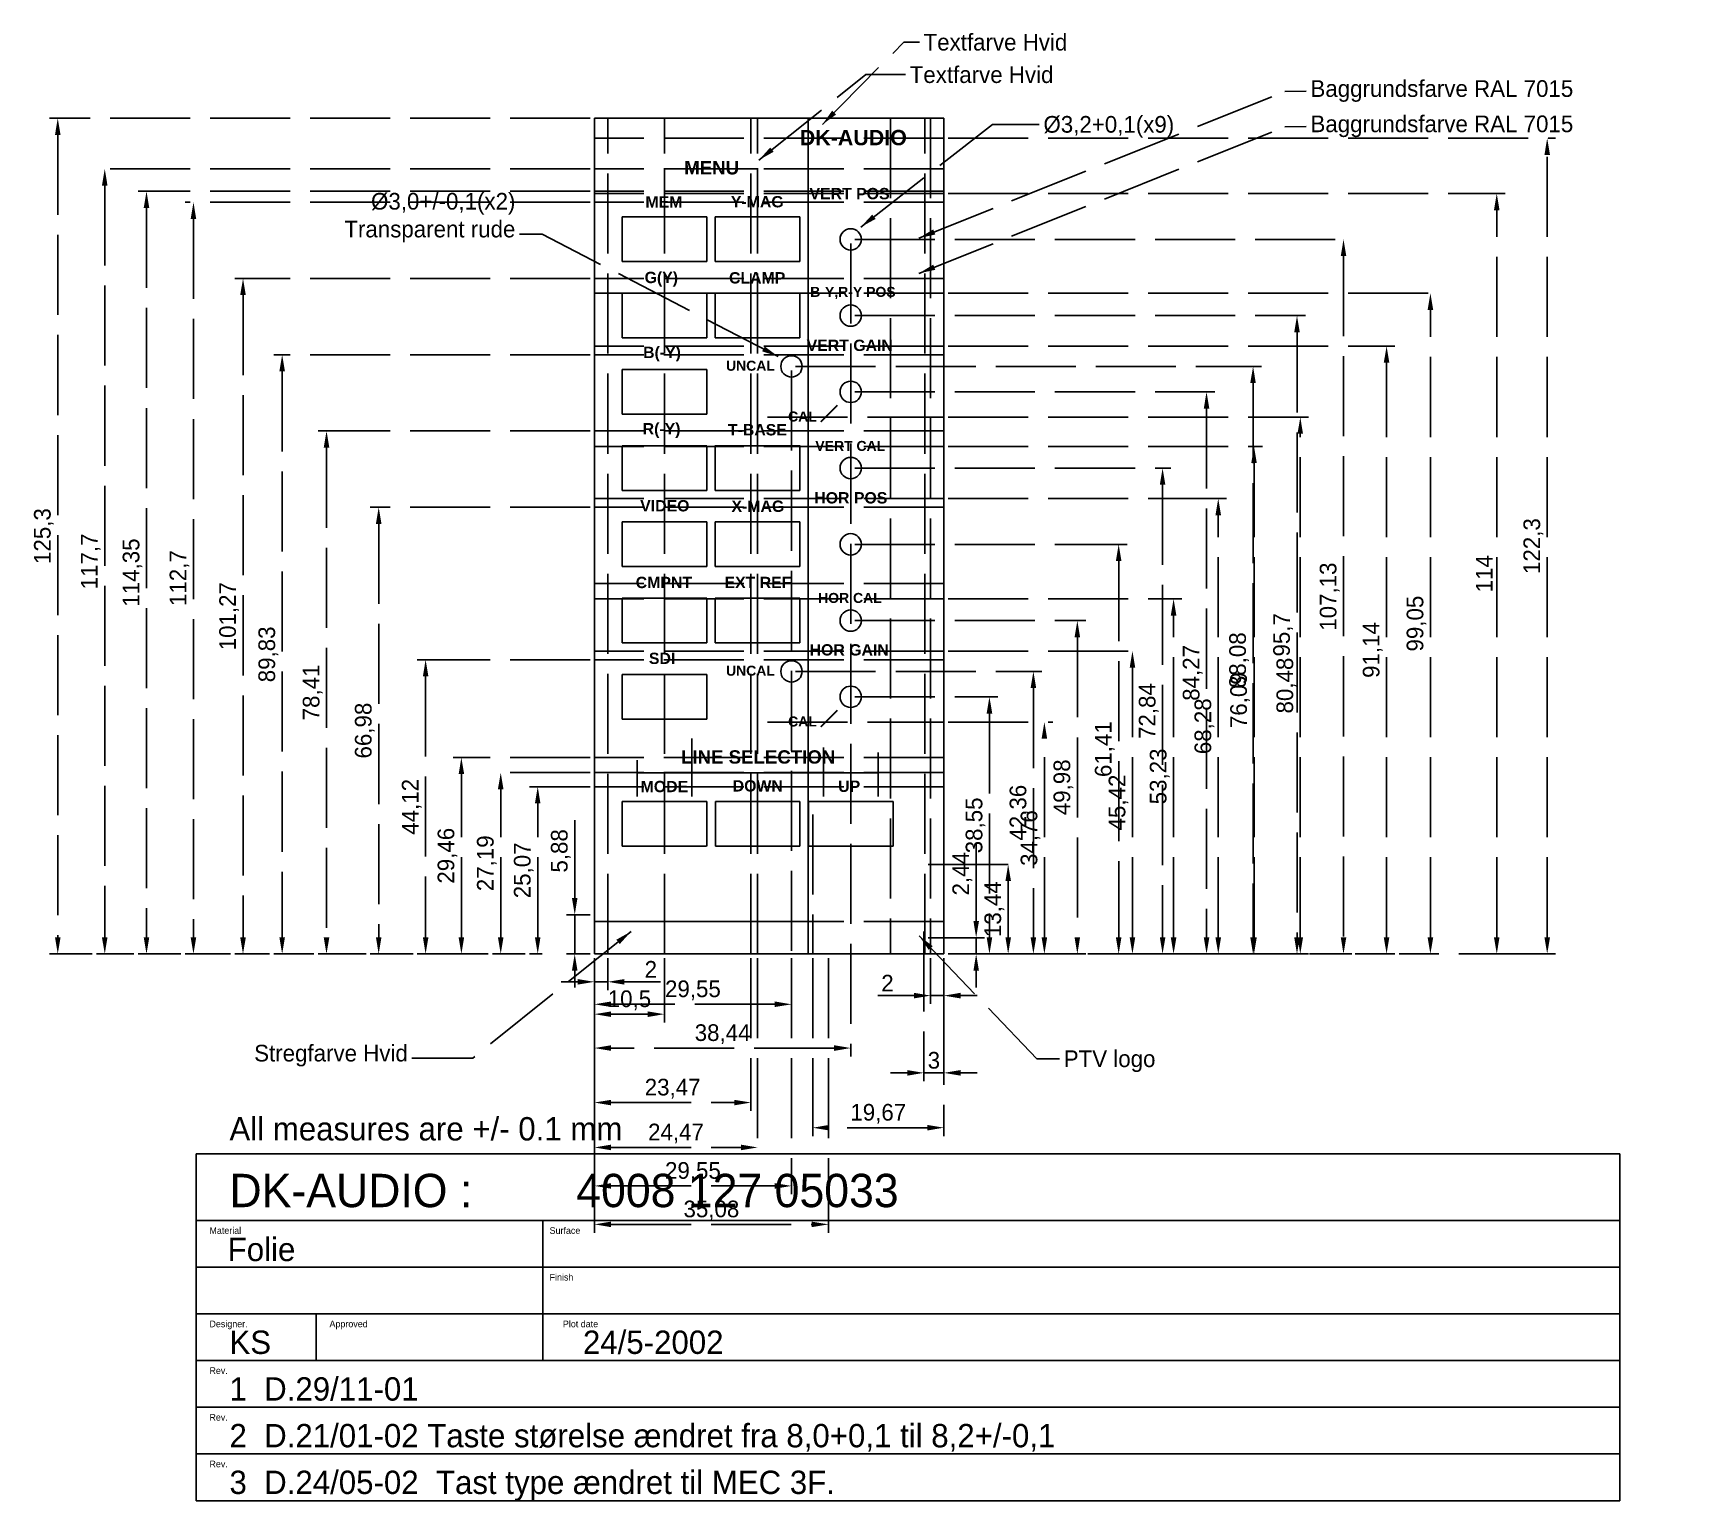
# Model space of a CAD drawing. Header units: millimetres. Extents: x -48 to 199, y -16 to 204.
import ezdxf

# ---------------------------------------------------------------- set-up
doc = ezdxf.new("R2010")
doc.units = ezdxf.units.MM
doc.linetypes.add('ACAD_ISO02W100', pattern=[15, 12, -3])
for name, color, linetype in [('Plade', 3, 'Continuous'), ('Text', 4, 'Continuous'), ('Text_dim', 6, 'ACAD_ISO02W100'), ('text_dim_hjælp', 6, 'ACAD_ISO02W100'), ('Text_head', 2, 'Continuous'), ('Text_hul_dim', 6, 'ACAD_ISO02W100')]:
    doc.layers.add(name, color=color, linetype=linetype)
doc.styles.add('DK-Audio', font='')
doc.styles.get('DK-Audio').set_extended_font_data('Arial', bold=True)
doc.dimstyles.new('ISO-25', dxfattribs={"dimtxt": 2.5, "dimasz": 2.5, "dimexe": 1.25, "dimexo": 0.625, "dimtad": 1, "dimtxsty": 'Standard', "dimcen": 2.5, "dimadec": 0, "dimazin": 0, "dimtfac": 1, "dimtmove": 0, "dimatfit": 3, "dimfxl": 0, "dimarcsym": 0})

# ---------------------------------------------------------------- blocks, each defined once
blk = doc.blocks.new('*D12')
at = {"layer": 'Text_dim', "color": 0, "lineweight": -2}
for p, q in [((35.77, 91.18), (26.65, 91.18)), ((27.9, 68.61), (27.9, 88.68)), ((28.57, 66.11), (26.65, 66.11))]:
    blk.add_line(p, q, dxfattribs=at)
at = {"layer": 'Text_dim', "color": 0}
for points in [[(27.48, 88.68), (28.31, 88.68), (27.9, 91.18)], [(27.48, 68.61), (28.31, 68.61), (27.9, 66.11)]]:
    blk.add_solid(points, dxfattribs=at)
at = {"layer": 'Text_dim', "color": 0, "insert": (25.81, 78.65), "char_height": 2.5, "attachment_point": 5, "rotation": 90}
blk.add_mtext('25,07', dxfattribs=at)
blk = doc.blocks.new('*D13')
at = {"layer": 'Text_dim', "color": 0, "lineweight": -2}
for p, q in [((35.77, 110.23), (9.84, 110.23)), ((11.09, 107.73), (11.09, 68.61)), ((15.9, 66.11), (9.84, 66.11))]:
    blk.add_line(p, q, dxfattribs=at)
at = {"layer": 'Text_dim', "color": 0}
for points in [[(10.68, 107.73), (11.51, 107.73), (11.09, 110.23)], [(10.68, 68.61), (11.51, 68.61), (11.09, 66.11)]]:
    blk.add_solid(points, dxfattribs=at)
at = {"layer": 'Text_dim', "color": 0, "insert": (9.01, 88.17), "char_height": 2.5, "attachment_point": 5, "rotation": 90}
blk.add_mtext('44,12', dxfattribs=at)
blk = doc.blocks.new('*D14')
at = {"layer": 'Text_dim', "color": 0, "lineweight": -2}
for p, q in [((35.77, 133.09), (2.8, 133.09)), ((4.05, 130.59), (4.05, 68.61)), ((9.22, 66.11), (2.8, 66.11))]:
    blk.add_line(p, q, dxfattribs=at)
at = {"layer": 'Text_dim', "color": 0}
for points in [[(3.64, 130.59), (4.47, 130.59), (4.05, 133.09)], [(3.64, 68.61), (4.47, 68.61), (4.05, 66.11)]]:
    blk.add_solid(points, dxfattribs=at)
at = {"layer": 'Text_dim', "color": 0, "insert": (1.97, 99.6), "char_height": 2.5, "attachment_point": 5, "rotation": 90}
blk.add_mtext('66,98', dxfattribs=at)
blk = doc.blocks.new('*D15')
at = {"layer": 'Text_dim', "color": 0, "lineweight": -2}
for p, q in [((35.77, 144.52), (-5.02, 144.52)), ((-3.77, 142.02), (-3.77, 68.61)), ((2.18, 66.11), (-5.02, 66.11))]:
    blk.add_line(p, q, dxfattribs=at)
at = {"layer": 'Text_dim', "color": 0}
for points in [[(-4.19, 142.02), (-3.35, 142.02), (-3.77, 144.52)], [(-4.19, 68.61), (-3.35, 68.61), (-3.77, 66.11)]]:
    blk.add_solid(points, dxfattribs=at)
at = {"layer": 'Text_dim', "color": 0, "insert": (-5.85, 105.32), "char_height": 2.5, "attachment_point": 5, "rotation": 90}
blk.add_mtext('78,41', dxfattribs=at)
blk = doc.blocks.new('*D16')
at = {"layer": 'Text_dim', "color": 0, "lineweight": -2}
for p, q in [((35.77, 155.95), (-11.67, 155.95)), ((-10.42, 153.45), (-10.42, 68.61)), ((-5.65, 66.11), (-11.67, 66.11))]:
    blk.add_line(p, q, dxfattribs=at)
at = {"layer": 'Text_dim', "color": 0}
for points in [[(-10.84, 153.45), (-10, 153.45), (-10.42, 155.95)], [(-10.84, 68.61), (-10, 68.61), (-10.42, 66.11)]]:
    blk.add_solid(points, dxfattribs=at)
at = {"layer": 'Text_dim', "color": 0, "insert": (-12.5, 111.03), "char_height": 2.5, "attachment_point": 5, "rotation": 90}
blk.add_mtext('89,83', dxfattribs=at)
blk = doc.blocks.new('*D17')
at = {"layer": 'Text_dim', "color": 0, "lineweight": -2}
for p, q in [((35.77, 167.38), (-17.54, 167.38)), ((-16.29, 164.88), (-16.29, 68.61)), ((-12.3, 66.11), (-17.54, 66.11))]:
    blk.add_line(p, q, dxfattribs=at)
at = {"layer": 'Text_dim', "color": 0}
for points in [[(-16.71, 164.88), (-15.87, 164.88), (-16.29, 167.38)], [(-16.71, 68.61), (-15.87, 68.61), (-16.29, 66.11)]]:
    blk.add_solid(points, dxfattribs=at)
at = {"layer": 'Text_dim', "color": 0, "insert": (-18.37, 116.75), "char_height": 2.5, "attachment_point": 5, "rotation": 90}
blk.add_mtext('101,27', dxfattribs=at)
blk = doc.blocks.new('*D18')
at = {"layer": 'Text_dim', "color": 0, "lineweight": -2}
for p, q in [((35.77, 178.81), (-24.97, 178.81)), ((-23.72, 176.31), (-23.72, 68.61)), ((-18.16, 66.11), (-24.97, 66.11))]:
    blk.add_line(p, q, dxfattribs=at)
at = {"layer": 'Text_dim', "color": 0}
for points in [[(-24.14, 176.31), (-23.31, 176.31), (-23.72, 178.81)], [(-24.14, 68.61), (-23.31, 68.61), (-23.72, 66.11)]]:
    blk.add_solid(points, dxfattribs=at)
at = {"layer": 'Text_dim', "color": 0, "insert": (-25.81, 122.46), "char_height": 2.5, "attachment_point": 5, "rotation": 90}
blk.add_mtext('112,7', dxfattribs=at)
blk = doc.blocks.new('*D19')
at = {"layer": 'Text_dim', "color": 0, "lineweight": -2}
for p, q in [((35.77, 180.46), (-32.01, 180.46)), ((-30.76, 177.96), (-30.76, 68.61)), ((-25.6, 66.11), (-32.01, 66.11))]:
    blk.add_line(p, q, dxfattribs=at)
at = {"layer": 'Text_dim', "color": 0}
for points in [[(-31.18, 177.96), (-30.35, 177.96), (-30.76, 180.46)], [(-31.18, 68.61), (-30.35, 68.61), (-30.76, 66.11)]]:
    blk.add_solid(points, dxfattribs=at)
at = {"layer": 'Text_dim', "color": 0, "insert": (-32.85, 123.29), "char_height": 2.5, "attachment_point": 5, "rotation": 90}
blk.add_mtext('114,35', dxfattribs=at)
blk = doc.blocks.new('*D20')
at = {"layer": 'Text_dim', "color": 0, "lineweight": -2}
for p, q in [((35.77, 183.81), (-38.27, 183.81)), ((-37.02, 181.31), (-37.02, 68.61)), ((-32.64, 66.11), (-38.27, 66.11))]:
    blk.add_line(p, q, dxfattribs=at)
at = {"layer": 'Text_dim', "color": 0}
for points in [[(-37.44, 181.31), (-36.61, 181.31), (-37.02, 183.81)], [(-37.44, 68.61), (-36.61, 68.61), (-37.02, 66.11)]]:
    blk.add_solid(points, dxfattribs=at)
at = {"layer": 'Text_dim', "color": 0, "insert": (-39.11, 124.96), "char_height": 2.5, "attachment_point": 5, "rotation": 90}
blk.add_mtext('117,7', dxfattribs=at)
blk = doc.blocks.new('*D21')
at = {"layer": 'Text_dim', "color": 0, "lineweight": -2}
for p, q in [((35.77, 191.41), (-45.32, 191.41)), ((-44.07, 188.91), (-44.07, 68.61)), ((-38.9, 66.11), (-45.32, 66.11))]:
    blk.add_line(p, q, dxfattribs=at)
at = {"layer": 'Text_dim', "color": 0}
for points in [[(-44.48, 188.91), (-43.65, 188.91), (-44.07, 191.41)], [(-44.48, 68.61), (-43.65, 68.61), (-44.07, 66.11)]]:
    blk.add_solid(points, dxfattribs=at)
at = {"layer": 'Text_dim', "color": 0, "insert": (-46.15, 128.76), "char_height": 2.5, "attachment_point": 5, "rotation": 90}
blk.add_mtext('125,3', dxfattribs=at)
blk = doc.blocks.new('*D22')
at = {"layer": 'Text_dim', "color": 0, "lineweight": -2}
for p, q in [((60.87, 65.49), (60.87, 35.86)), ((36.4, 56.78), (36.4, 35.86)), ((38.9, 37.11), (58.37, 37.11))]:
    blk.add_line(p, q, dxfattribs=at)
at = {"layer": 'Text_dim', "color": 0}
for points in [[(38.9, 37.53), (38.9, 36.69), (36.4, 37.11)], [(58.37, 37.53), (58.37, 36.69), (60.87, 37.11)]]:
    blk.add_solid(points, dxfattribs=at)
at = {"layer": 'Text_dim', "color": 0, "insert": (48.63, 39.19), "char_height": 2.5, "attachment_point": 5}
blk.add_mtext('24,47', dxfattribs=at)
blk = doc.blocks.new('*D23')
at = {"layer": 'Text_dim', "color": 0, "lineweight": -2}
for p, q in [((65.95, 65.49), (65.95, 30.09)), ((36.4, 50.51), (36.4, 30.09)), ((38.9, 31.34), (63.45, 31.34))]:
    blk.add_line(p, q, dxfattribs=at)
at = {"layer": 'Text_dim', "color": 0}
for points in [[(38.9, 31.76), (38.9, 30.93), (36.4, 31.34)], [(63.45, 31.76), (63.45, 30.93), (65.95, 31.34)]]:
    blk.add_solid(points, dxfattribs=at)
at = {"layer": 'Text_dim', "color": 0, "insert": (51.17, 33.43), "char_height": 2.5, "attachment_point": 5}
blk.add_mtext('29,55', dxfattribs=at)
blk = doc.blocks.new('*D24')
at = {"layer": 'Text_dim', "color": 0, "lineweight": -2}
for p, q in [((71.48, 65.49), (71.48, 24.33)), ((36.4, 44.43), (36.4, 24.33)), ((38.9, 25.58), (68.98, 25.58))]:
    blk.add_line(p, q, dxfattribs=at)
at = {"layer": 'Text_dim', "color": 0}
for points in [[(38.9, 25.99), (38.9, 25.16), (36.4, 25.58)], [(68.98, 25.99), (68.98, 25.16), (71.48, 25.58)]]:
    blk.add_solid(points, dxfattribs=at)
at = {"layer": 'Text_dim', "color": 0, "insert": (53.94, 27.66), "char_height": 2.5, "attachment_point": 5}
blk.add_mtext('35,08', dxfattribs=at)
blk = doc.blocks.new('*D54')
at = {"layer": 'Text_dim', "color": 0, "lineweight": -2}
for p, q in [((85.8, 69.49), (85.8, 47.04)), ((88.8, 65.49), (88.8, 47.04)), ((83.3, 48.29), (80.8, 48.29)), ((88.8, 48.29), (85.8, 48.29)), ((91.3, 48.29), (93.8, 48.29))]:
    blk.add_line(p, q, dxfattribs=at)
at = {"layer": 'Text_dim', "color": 0}
for points in [[(83.3, 48.71), (83.3, 47.87), (85.8, 48.29)], [(91.3, 48.71), (91.3, 47.87), (88.8, 48.29)]]:
    blk.add_solid(points, dxfattribs=at)
at = {"layer": 'Text_dim', "color": 0, "insert": (87.3, 50.16), "char_height": 2.5, "attachment_point": 5}
blk.add_mtext('3', dxfattribs=at)
blk = doc.blocks.new('*D55')
at = {"layer": 'Text_dim', "color": 0, "lineweight": -2}
for p, q in [((93.64, 71.05), (93.64, 82.72)), ((86.42, 68.55), (94.89, 68.55)), ((93.64, 66.11), (93.64, 68.55)), ((89.42, 66.11), (94.89, 66.11)), ((93.64, 63.61), (93.64, 61.11))]:
    blk.add_line(p, q, dxfattribs=at)
at = {"layer": 'Text_dim', "color": 0}
for points in [[(93.23, 71.05), (94.06, 71.05), (93.64, 68.55)], [(93.23, 63.61), (94.06, 63.61), (93.64, 66.11)]]:
    blk.add_solid(points, dxfattribs=at)
at = {"layer": 'Text_dim', "color": 0, "insert": (91.56, 78.14), "char_height": 2.5, "attachment_point": 5, "rotation": 90}
blk.add_mtext('2,44', dxfattribs=at)
blk = doc.blocks.new('*D56')
at = {"layer": 'Text_dim', "color": 0, "lineweight": -2}
for p, q in [((86.42, 79.55), (99.69, 79.55)), ((98.44, 68.61), (98.44, 77.05)), ((89.42, 66.11), (99.69, 66.11))]:
    blk.add_line(p, q, dxfattribs=at)
at = {"layer": 'Text_dim', "color": 0}
for points in [[(98.03, 77.05), (98.86, 77.05), (98.44, 79.55)], [(98.03, 68.61), (98.86, 68.61), (98.44, 66.11)]]:
    blk.add_solid(points, dxfattribs=at)
at = {"layer": 'Text_dim', "color": 0, "insert": (96.36, 72.83), "char_height": 2.5, "attachment_point": 5, "rotation": 90}
blk.add_mtext('13,44', dxfattribs=at)
blk = doc.blocks.new('*D57')
at = {"layer": 'Text_dim', "color": 0, "lineweight": -2}
for p, q in [((33.45, 74.49), (33.45, 86.15)), ((35.77, 71.99), (32.2, 71.99)), ((33.45, 66.11), (33.45, 71.99)), ((35.77, 66.11), (32.2, 66.11)), ((33.45, 63.61), (33.45, 61.11))]:
    blk.add_line(p, q, dxfattribs=at)
at = {"layer": 'Text_dim', "color": 0}
for points in [[(33.03, 74.49), (33.86, 74.49), (33.45, 71.99)], [(33.03, 63.61), (33.86, 63.61), (33.45, 66.11)]]:
    blk.add_solid(points, dxfattribs=at)
at = {"layer": 'Text_dim', "color": 0, "insert": (31.36, 81.57), "char_height": 2.5, "attachment_point": 5, "rotation": 90}
blk.add_mtext('5,88', dxfattribs=at)
blk = doc.blocks.new('*D58')
at = {"layer": 'Text_dim', "color": 0, "lineweight": -2}
for p, q in [((35.77, 93.3), (21.1, 93.3)), ((22.35, 68.61), (22.35, 90.8)), ((26.02, 66.11), (21.1, 66.11))]:
    blk.add_line(p, q, dxfattribs=at)
at = {"layer": 'Text_dim', "color": 0}
for points in [[(21.93, 90.8), (22.77, 90.8), (22.35, 93.3)], [(21.93, 68.61), (22.77, 68.61), (22.35, 66.11)]]:
    blk.add_solid(points, dxfattribs=at)
at = {"layer": 'Text_dim', "color": 0, "insert": (20.27, 79.71), "char_height": 2.5, "attachment_point": 5, "rotation": 90}
blk.add_mtext('27,19', dxfattribs=at)
blk = doc.blocks.new('*D59')
at = {"layer": 'Text_dim', "color": 0, "lineweight": -2}
for p, q in [((35.77, 95.57), (15.2, 95.57)), ((16.45, 68.61), (16.45, 93.07)), ((20.47, 66.11), (15.2, 66.11))]:
    blk.add_line(p, q, dxfattribs=at)
at = {"layer": 'Text_dim', "color": 0}
for points in [[(16.04, 93.07), (16.87, 93.07), (16.45, 95.57)], [(16.04, 68.61), (16.87, 68.61), (16.45, 66.11)]]:
    blk.add_solid(points, dxfattribs=at)
at = {"layer": 'Text_dim', "color": 0, "insert": (14.37, 80.84), "char_height": 2.5, "attachment_point": 5, "rotation": 90}
blk.add_mtext('29,46', dxfattribs=at)
blk = doc.blocks.new('*D60')
at = {"layer": 'Text_dim', "color": 0, "lineweight": -2}
for p, q in [((36.4, 65.49), (36.4, 60.69)), ((38.4, 65.49), (38.4, 60.69)), ((33.9, 61.94), (31.4, 61.94)), ((36.4, 61.94), (38.4, 61.94)), ((40.9, 61.94), (46.32, 61.94))]:
    blk.add_line(p, q, dxfattribs=at)
at = {"layer": 'Text_dim', "color": 0}
for points in [[(33.9, 62.35), (33.9, 61.52), (36.4, 61.94)], [(40.9, 62.35), (40.9, 61.52), (38.4, 61.94)]]:
    blk.add_solid(points, dxfattribs=at)
at = {"layer": 'Text_dim', "color": 0, "insert": (44.86, 63.81), "char_height": 2.5, "attachment_point": 5}
blk.add_mtext('2', dxfattribs=at)
blk = doc.blocks.new('*D61')
at = {"layer": 'Text_dim', "color": 0, "lineweight": -2}
for p, q in [((46.9, 65.49), (46.9, 55.84)), ((36.4, 60.06), (36.4, 55.84)), ((38.9, 57.09), (44.4, 57.09))]:
    blk.add_line(p, q, dxfattribs=at)
at = {"layer": 'Text_dim', "color": 0}
for points in [[(38.9, 57.5), (38.9, 56.67), (36.4, 57.09)], [(44.4, 57.5), (44.4, 56.67), (46.9, 57.09)]]:
    blk.add_solid(points, dxfattribs=at)
at = {"layer": 'Text_dim', "color": 0, "insert": (41.65, 59.17), "char_height": 2.5, "attachment_point": 5}
blk.add_mtext('10,5', dxfattribs=at)
blk = doc.blocks.new('*D62')
at = {"layer": 'Text_dim', "color": 0, "lineweight": -2}
for p, q in [((59.87, 65.49), (59.87, 42.59)), ((36.4, 55.21), (36.4, 42.59)), ((38.9, 43.84), (57.37, 43.84))]:
    blk.add_line(p, q, dxfattribs=at)
at = {"layer": 'Text_dim', "color": 0}
for points in [[(38.9, 44.25), (38.9, 43.42), (36.4, 43.84)], [(57.37, 44.25), (57.37, 43.42), (59.87, 43.84)]]:
    blk.add_solid(points, dxfattribs=at)
at = {"layer": 'Text_dim', "color": 0, "insert": (48.13, 45.92), "char_height": 2.5, "attachment_point": 5}
blk.add_mtext('23,47', dxfattribs=at)
blk = doc.blocks.new('*D63')
at = {"layer": 'Text_dim', "color": 0, "lineweight": -2}
for p, q in [((69.13, 65.49), (69.13, 38.82)), ((88.8, 58.51), (88.8, 38.82)), ((86.3, 40.07), (71.63, 40.07))]:
    blk.add_line(p, q, dxfattribs=at)
at = {"layer": 'Text_dim', "color": 0}
for points in [[(71.63, 40.49), (71.63, 39.65), (69.13, 40.07)], [(86.3, 40.49), (86.3, 39.65), (88.8, 40.07)]]:
    blk.add_solid(points, dxfattribs=at)
at = {"layer": 'Text_dim', "color": 0, "insert": (78.96, 42.15), "char_height": 2.5, "attachment_point": 5}
blk.add_mtext('19,67', dxfattribs=at)
blk = doc.blocks.new('*D64')
at = {"layer": 'Text_dim', "color": 0, "lineweight": -2}
for p, q in [((89.42, 100.87), (105.12, 100.87)), ((103.87, 68.61), (103.87, 98.37)), ((100.32, 66.11), (105.12, 66.11))]:
    blk.add_line(p, q, dxfattribs=at)
at = {"layer": 'Text_dim', "color": 0}
for points in [[(103.45, 98.37), (104.29, 98.37), (103.87, 100.87)], [(103.45, 68.61), (104.29, 68.61), (103.87, 66.11)]]:
    blk.add_solid(points, dxfattribs=at)
at = {"layer": 'Text_dim', "color": 0, "insert": (101.79, 83.49), "char_height": 2.5, "attachment_point": 5, "rotation": 90}
blk.add_mtext('34,76', dxfattribs=at)
blk = doc.blocks.new('*D65')
at = {"layer": 'Text_dim', "color": 0, "lineweight": -2}
for p, q in [((89.42, 111.53), (118.32, 111.53)), ((117.07, 68.61), (117.07, 109.03)), ((110.38, 66.11), (118.32, 66.11))]:
    blk.add_line(p, q, dxfattribs=at)
at = {"layer": 'Text_dim', "color": 0}
for points in [[(116.66, 109.03), (117.49, 109.03), (117.07, 111.53)], [(116.66, 68.61), (117.49, 68.61), (117.07, 66.11)]]:
    blk.add_solid(points, dxfattribs=at)
at = {"layer": 'Text_dim', "color": 0, "insert": (114.99, 88.82), "char_height": 2.5, "attachment_point": 5, "rotation": 90}
blk.add_mtext('45,42', dxfattribs=at)
blk = doc.blocks.new('*D66')
at = {"layer": 'Text_dim', "color": 0, "lineweight": -2}
for p, q in [((89.42, 119.34), (124.49, 119.34)), ((123.24, 68.61), (123.24, 116.84)), ((117.7, 66.11), (124.49, 66.11))]:
    blk.add_line(p, q, dxfattribs=at)
at = {"layer": 'Text_dim', "color": 0}
for points in [[(122.82, 116.84), (123.66, 116.84), (123.24, 119.34)], [(122.82, 68.61), (123.66, 68.61), (123.24, 66.11)]]:
    blk.add_solid(points, dxfattribs=at)
at = {"layer": 'Text_dim', "color": 0, "insert": (121.16, 92.73), "char_height": 2.5, "attachment_point": 5, "rotation": 90}
blk.add_mtext('53,23', dxfattribs=at)
blk = doc.blocks.new('*D67')
at = {"layer": 'Text_dim', "color": 0, "lineweight": -2}
for p, q in [((89.42, 134.39), (131.19, 134.39)), ((129.94, 68.61), (129.94, 131.89)), ((123.86, 66.11), (131.19, 66.11))]:
    blk.add_line(p, q, dxfattribs=at)
at = {"layer": 'Text_dim', "color": 0}
for points in [[(129.52, 131.89), (130.36, 131.89), (129.94, 134.39)], [(129.52, 68.61), (130.36, 68.61), (129.94, 66.11)]]:
    blk.add_solid(points, dxfattribs=at)
at = {"layer": 'Text_dim', "color": 0, "insert": (127.86, 100.25), "char_height": 2.5, "attachment_point": 5, "rotation": 90}
blk.add_mtext('68,28', dxfattribs=at)
blk = doc.blocks.new('*D68')
at = {"layer": 'Text_dim', "color": 0, "lineweight": -2}
for p, q in [((89.42, 142.2), (136.55, 142.2)), ((135.3, 68.61), (135.3, 139.7)), ((130.57, 66.11), (136.55, 66.11))]:
    blk.add_line(p, q, dxfattribs=at)
at = {"layer": 'Text_dim', "color": 0}
for points in [[(134.89, 139.7), (135.72, 139.7), (135.3, 142.2)], [(134.89, 68.61), (135.72, 68.61), (135.3, 66.11)]]:
    blk.add_solid(points, dxfattribs=at)
at = {"layer": 'Text_dim', "color": 0, "insert": (133.22, 104.16), "char_height": 2.5, "attachment_point": 5, "rotation": 90}
blk.add_mtext('76,09', dxfattribs=at)
blk = doc.blocks.new('*D69')
at = {"layer": 'Text_dim', "color": 0, "lineweight": -2}
for p, q in [((89.42, 146.59), (143.49, 146.59)), ((142.24, 68.61), (142.24, 144.09)), ((135.93, 66.11), (143.49, 66.11))]:
    blk.add_line(p, q, dxfattribs=at)
at = {"layer": 'Text_dim', "color": 0}
for points in [[(141.82, 144.09), (142.65, 144.09), (142.24, 146.59)], [(141.82, 68.61), (142.65, 68.61), (142.24, 66.11)]]:
    blk.add_solid(points, dxfattribs=at)
at = {"layer": 'Text_dim', "color": 0, "insert": (140.15, 106.35), "char_height": 2.5, "attachment_point": 5, "rotation": 90}
blk.add_mtext('80,48', dxfattribs=at)
blk = doc.blocks.new('*D70')
at = {"layer": 'Text_dim', "color": 0, "lineweight": -2}
for p, q in [((89.42, 180.11), (172.95, 180.11)), ((171.7, 68.61), (171.7, 177.61)), ((166.01, 66.11), (172.95, 66.11))]:
    blk.add_line(p, q, dxfattribs=at)
at = {"layer": 'Text_dim', "color": 0}
for points in [[(171.28, 177.61), (172.11, 177.61), (171.7, 180.11)], [(171.28, 68.61), (172.11, 68.61), (171.7, 66.11)]]:
    blk.add_solid(points, dxfattribs=at)
at = {"layer": 'Text_dim', "color": 0, "insert": (169.82, 123.11), "char_height": 2.5, "attachment_point": 5, "rotation": 90}
blk.add_mtext('114', dxfattribs=at)
blk = doc.blocks.new('*D71')
at = {"layer": 'Text_dim', "color": 0, "lineweight": -2}
for p, q in [((89.42, 188.41), (180.51, 188.41)), ((179.26, 68.61), (179.26, 185.91)), ((172.32, 66.11), (180.51, 66.11))]:
    blk.add_line(p, q, dxfattribs=at)
at = {"layer": 'Text_dim', "color": 0}
for points in [[(178.85, 185.91), (179.68, 185.91), (179.26, 188.41)], [(178.85, 68.61), (179.68, 68.61), (179.26, 66.11)]]:
    blk.add_solid(points, dxfattribs=at)
at = {"layer": 'Text_dim', "color": 0, "insert": (177.18, 127.26), "char_height": 2.5, "attachment_point": 5, "rotation": 90}
blk.add_mtext('122,3', dxfattribs=at)
blk = doc.blocks.new('*D72')
at = {"layer": 'Text_dim', "color": 0, "lineweight": -2}
for p, q in [((89.42, 157.25), (156.43, 157.25)), ((155.18, 68.61), (155.18, 154.75)), ((150.48, 66.11), (156.43, 66.11))]:
    blk.add_line(p, q, dxfattribs=at)
at = {"layer": 'Text_dim', "color": 0}
for points in [[(154.76, 154.75), (155.59, 154.75), (155.18, 157.25)], [(154.76, 68.61), (155.59, 68.61), (155.18, 66.11)]]:
    blk.add_solid(points, dxfattribs=at)
at = {"layer": 'Text_dim', "color": 0, "insert": (153.09, 111.68), "char_height": 2.5, "attachment_point": 5, "rotation": 90}
blk.add_mtext('91,14', dxfattribs=at)
blk = doc.blocks.new('*D73')
at = {"layer": 'Text_dim', "color": 0, "lineweight": -2}
for p, q in [((89.42, 165.16), (163, 165.16)), ((161.75, 68.61), (161.75, 162.66)), ((157.05, 66.11), (163, 66.11))]:
    blk.add_line(p, q, dxfattribs=at)
at = {"layer": 'Text_dim', "color": 0}
for points in [[(161.33, 162.66), (162.17, 162.66), (161.75, 165.16)], [(161.33, 68.61), (162.17, 68.61), (161.75, 66.11)]]:
    blk.add_solid(points, dxfattribs=at)
at = {"layer": 'Text_dim', "color": 0, "insert": (159.67, 115.64), "char_height": 2.5, "attachment_point": 5, "rotation": 90}
blk.add_mtext('99,05', dxfattribs=at)
blk = doc.blocks.new('*D74')
at = {"layer": 'Text_dim', "color": 0, "lineweight": -2}
for p, q in [((86.8, 65.49), (86.8, 58.62)), ((88.8, 65.49), (88.8, 58.62)), ((84.3, 59.87), (78.88, 59.87)), ((88.8, 59.87), (86.8, 59.87)), ((91.3, 59.87), (93.8, 59.87))]:
    blk.add_line(p, q, dxfattribs=at)
at = {"layer": 'Text_dim', "color": 0}
for points in [[(84.3, 60.29), (84.3, 59.45), (86.8, 59.87)], [(91.3, 60.29), (91.3, 59.45), (88.8, 59.87)]]:
    blk.add_solid(points, dxfattribs=at)
at = {"layer": 'Text_dim', "color": 0, "insert": (80.34, 61.74), "char_height": 2.5, "attachment_point": 5}
blk.add_mtext('2', dxfattribs=at)
blk = doc.blocks.new('*D75')
at = {"layer": 'Text_hul_dim', "color": 0, "lineweight": -2}
for p, q in [((65.95, 153.57), (65.95, 57.32)), ((36.4, 65.49), (36.4, 57.32)), ((63.45, 58.57), (38.9, 58.57))]:
    blk.add_line(p, q, dxfattribs=at)
at = {"layer": 'Text_hul_dim', "color": 0}
for points in [[(38.9, 58.99), (38.9, 58.16), (36.4, 58.57)], [(63.45, 58.99), (63.45, 58.16), (65.95, 58.57)]]:
    blk.add_solid(points, dxfattribs=at)
at = {"layer": 'Text_hul_dim', "color": 0, "insert": (51.17, 60.66), "char_height": 2.5, "attachment_point": 5}
blk.add_mtext('29,55', dxfattribs=at)
blk = doc.blocks.new('*D76')
at = {"layer": 'Text_hul_dim', "color": 0, "lineweight": -2}
for p, q in [((74.84, 172.62), (74.84, 50.76)), ((36.4, 56.7), (36.4, 50.76)), ((72.34, 52.01), (38.9, 52.01))]:
    blk.add_line(p, q, dxfattribs=at)
at = {"layer": 'Text_hul_dim', "color": 0}
for points in [[(38.9, 52.43), (38.9, 51.59), (36.4, 52.01)], [(72.34, 52.43), (72.34, 51.59), (74.84, 52.01)]]:
    blk.add_solid(points, dxfattribs=at)
at = {"layer": 'Text_hul_dim', "color": 0, "insert": (55.62, 54.09), "char_height": 2.5, "attachment_point": 5}
blk.add_mtext('38,44', dxfattribs=at)
blk = doc.blocks.new('*D77')
at = {"layer": 'Text_hul_dim', "color": 0, "lineweight": -2}
for p, q in [((75.46, 104.66), (96.88, 104.66)), ((95.63, 102.16), (95.63, 68.61)), ((89.42, 66.11), (96.88, 66.11))]:
    blk.add_line(p, q, dxfattribs=at)
at = {"layer": 'Text_hul_dim', "color": 0}
for points in [[(95.21, 102.16), (96.05, 102.16), (95.63, 104.66)], [(95.21, 68.61), (96.05, 68.61), (95.63, 66.11)]]:
    blk.add_solid(points, dxfattribs=at)
at = {"layer": 'Text_hul_dim', "color": 0, "insert": (93.55, 85.39), "char_height": 2.5, "attachment_point": 5, "rotation": 90}
blk.add_mtext('38,55', dxfattribs=at)
blk = doc.blocks.new('*D78')
at = {"layer": 'Text_hul_dim', "color": 0, "lineweight": -2}
for p, q in [((66.57, 108.47), (103.47, 108.47)), ((102.22, 105.97), (102.22, 68.61)), ((97.51, 66.11), (103.47, 66.11))]:
    blk.add_line(p, q, dxfattribs=at)
at = {"layer": 'Text_hul_dim', "color": 0}
for points in [[(101.8, 105.97), (102.64, 105.97), (102.22, 108.47)], [(101.8, 68.61), (102.64, 68.61), (102.22, 66.11)]]:
    blk.add_solid(points, dxfattribs=at)
at = {"layer": 'Text_hul_dim', "color": 0, "insert": (100.14, 87.29), "char_height": 2.5, "attachment_point": 5, "rotation": 90}
blk.add_mtext('42,36', dxfattribs=at)
blk = doc.blocks.new('*D79')
at = {"layer": 'Text_hul_dim', "color": 0, "lineweight": -2}
for p, q in [((75.46, 116.09), (110.06, 116.09)), ((108.81, 113.59), (108.81, 68.61)), ((104.09, 66.11), (110.06, 66.11))]:
    blk.add_line(p, q, dxfattribs=at)
at = {"layer": 'Text_hul_dim', "color": 0}
for points in [[(108.39, 113.59), (109.22, 113.59), (108.81, 116.09)], [(108.39, 68.61), (109.22, 68.61), (108.81, 66.11)]]:
    blk.add_solid(points, dxfattribs=at)
at = {"layer": 'Text_hul_dim', "color": 0, "insert": (106.72, 91.1), "char_height": 2.5, "attachment_point": 5, "rotation": 90}
blk.add_mtext('49,98', dxfattribs=at)
blk = doc.blocks.new('*D80')
at = {"layer": 'Text_hul_dim', "color": 0, "lineweight": -2}
for p, q in [((75.46, 127.52), (116.26, 127.52)), ((115.01, 125.02), (115.01, 68.61)), ((110.68, 66.11), (116.26, 66.11))]:
    blk.add_line(p, q, dxfattribs=at)
at = {"layer": 'Text_hul_dim', "color": 0}
for points in [[(114.59, 125.02), (115.42, 125.02), (115.01, 127.52)], [(114.59, 68.61), (115.42, 68.61), (115.01, 66.11)]]:
    blk.add_solid(points, dxfattribs=at)
at = {"layer": 'Text_hul_dim', "color": 0, "insert": (112.92, 96.82), "char_height": 2.5, "attachment_point": 5, "rotation": 90}
blk.add_mtext('61,41', dxfattribs=at)
blk = doc.blocks.new('*D81')
at = {"layer": 'Text_hul_dim', "color": 0, "lineweight": -2}
for p, q in [((75.46, 138.95), (122.84, 138.95)), ((121.59, 136.45), (121.59, 68.61)), ((116.88, 66.11), (122.84, 66.11))]:
    blk.add_line(p, q, dxfattribs=at)
at = {"layer": 'Text_hul_dim', "color": 0}
for points in [[(121.18, 136.45), (122.01, 136.45), (121.59, 138.95)], [(121.18, 68.61), (122.01, 68.61), (121.59, 66.11)]]:
    blk.add_solid(points, dxfattribs=at)
at = {"layer": 'Text_hul_dim', "color": 0, "insert": (119.51, 102.53), "char_height": 2.5, "attachment_point": 5, "rotation": 90}
blk.add_mtext('72,84', dxfattribs=at)
blk = doc.blocks.new('*D82')
at = {"layer": 'Text_hul_dim', "color": 0, "lineweight": -2}
for p, q in [((75.46, 150.38), (129.43, 150.38)), ((128.18, 147.88), (128.18, 68.61)), ((123.47, 66.11), (129.43, 66.11))]:
    blk.add_line(p, q, dxfattribs=at)
at = {"layer": 'Text_hul_dim', "color": 0}
for points in [[(127.77, 147.88), (128.6, 147.88), (128.18, 150.38)], [(127.77, 68.61), (128.6, 68.61), (128.18, 66.11)]]:
    blk.add_solid(points, dxfattribs=at)
at = {"layer": 'Text_hul_dim', "color": 0, "insert": (126.1, 108.25), "char_height": 2.5, "attachment_point": 5, "rotation": 90}
blk.add_mtext('84,27', dxfattribs=at)
blk = doc.blocks.new('*D83')
at = {"layer": 'Text_hul_dim', "color": 0, "lineweight": -2}
for p, q in [((66.57, 154.19), (136.41, 154.19)), ((135.16, 151.69), (135.16, 68.61)), ((130.06, 66.11), (136.41, 66.11))]:
    blk.add_line(p, q, dxfattribs=at)
at = {"layer": 'Text_hul_dim', "color": 0}
for points in [[(134.74, 151.69), (135.57, 151.69), (135.16, 154.19)], [(134.74, 68.61), (135.57, 68.61), (135.16, 66.11)]]:
    blk.add_solid(points, dxfattribs=at)
at = {"layer": 'Text_hul_dim', "color": 0, "insert": (133.07, 110.15), "char_height": 2.5, "attachment_point": 5, "rotation": 90}
blk.add_mtext('88,08', dxfattribs=at)
blk = doc.blocks.new('*D84')
at = {"layer": 'Text_hul_dim', "color": 0, "lineweight": -2}
for p, q in [((75.46, 161.81), (143, 161.81)), ((141.75, 159.31), (141.75, 68.61)), ((137.03, 66.11), (143, 66.11))]:
    blk.add_line(p, q, dxfattribs=at)
at = {"layer": 'Text_hul_dim', "color": 0}
for points in [[(141.33, 159.31), (142.16, 159.31), (141.75, 161.81)], [(141.33, 68.61), (142.16, 68.61), (141.75, 66.11)]]:
    blk.add_solid(points, dxfattribs=at)
at = {"layer": 'Text_hul_dim', "color": 0, "insert": (139.66, 113.96), "char_height": 2.5, "attachment_point": 5, "rotation": 90}
blk.add_mtext('95,7', dxfattribs=at)
blk = doc.blocks.new('*D85')
at = {"layer": 'Text_hul_dim', "color": 0, "lineweight": -2}
for p, q in [((75.46, 173.24), (149.97, 173.24)), ((148.72, 170.74), (148.72, 68.61)), ((143.62, 66.11), (149.97, 66.11))]:
    blk.add_line(p, q, dxfattribs=at)
at = {"layer": 'Text_hul_dim', "color": 0}
for points in [[(148.31, 170.74), (149.14, 170.74), (148.72, 173.24)], [(148.31, 68.61), (149.14, 68.61), (148.72, 66.11)]]:
    blk.add_solid(points, dxfattribs=at)
at = {"layer": 'Text_hul_dim', "color": 0, "insert": (146.64, 119.68), "char_height": 2.5, "attachment_point": 5, "rotation": 90}
blk.add_mtext('107,13', dxfattribs=at)

msp = doc.modelspace()

# ---------------------------------------------------------------- linework, layer by layer
at = {"layer": 'Plade'}
for p, q in [((36.399, 191.413), (36.399, 66.113)), ((88.799, 191.413), (36.399, 191.413)), ((88.799, 66.113), (88.799, 191.413)), ((40.55, 176.599), (40.55, 169.9)), ((40.553, 176.6), (53.26, 176.6)), ((53.25, 176.599), (53.25, 169.9)), ((54.52, 176.606), (54.52, 169.9)), ((54.523, 176.6), (67.22, 176.6)), ((67.22, 176.606), (67.22, 169.9)), ((40.553, 169.9), (53.26, 169.9)), ((54.523, 169.9), (67.22, 169.9)), ((40.55, 165.169), (40.55, 158.47)), ((40.553, 165.17), (53.26, 165.17)), ((53.25, 165.169), (53.25, 158.47)), ((54.52, 165.176), (54.52, 158.47)), ((54.523, 165.17), (67.22, 165.17)), ((67.22, 165.176), (67.22, 158.47)), ((40.553, 158.47), (53.26, 158.47)), ((54.523, 158.47), (67.22, 158.47)), ((40.55, 153.739), (40.55, 147.04)), ((40.553, 153.74), (53.25, 153.74)), ((53.25, 153.746), (53.25, 147.04)), ((40.553, 147.04), (53.25, 147.04)), ((40.55, 142.309), (40.55, 135.61)), ((40.553, 142.31), (53.26, 142.31)), ((53.25, 142.309), (53.25, 135.61)), ((54.52, 142.316), (54.52, 135.61)), ((54.523, 142.31), (67.22, 142.31)), ((67.22, 142.316), (67.22, 135.61)), ((40.553, 135.61), (53.239, 135.61)), ((54.523, 135.61), (67.22, 135.61)), ((40.55, 130.879), (40.55, 124.18)), ((40.553, 130.88), (53.26, 130.88)), ((53.25, 130.879), (53.25, 124.18)), ((54.52, 130.886), (54.52, 124.18)), ((54.523, 130.88), (67.22, 130.88)), ((67.22, 130.886), (67.22, 124.18)), ((40.553, 124.18), (53.26, 124.18)), ((54.523, 124.18), (67.22, 124.18)), ((40.55, 119.449), (40.55, 112.75)), ((40.553, 119.45), (53.26, 119.45)), ((53.25, 119.449), (53.25, 112.75)), ((54.52, 119.456), (54.52, 112.75)), ((54.523, 119.45), (67.22, 119.45)), ((67.22, 119.456), (67.22, 112.75)), ((40.553, 112.75), (53.26, 112.75)), ((54.523, 112.75), (67.22, 112.75)), ((40.55, 108.019), (40.55, 101.32)), ((40.553, 108.02), (53.25, 108.02)), ((53.25, 108.026), (53.25, 101.32)), ((40.553, 101.32), (53.25, 101.32)), ((40.55, 88.969), (40.55, 82.27)), ((40.553, 88.97), (53.243, 88.97)), ((53.25, 88.969), (53.25, 82.27)), ((54.55, 88.971), (67.195, 88.971)), ((54.55, 88.969), (54.55, 82.27)), ((67.19, 88.976), (67.19, 82.27)), ((68.49, 88.976), (68.49, 82.27)), ((68.493, 88.97), (81.19, 88.97)), ((81.19, 88.976), (81.19, 82.27)), ((40.553, 82.27), (53.214, 82.27)), ((54.55, 82.271), (67.195, 82.271)), ((68.493, 82.27), (81.19, 82.27)), ((36.399, 66.113), (88.799, 66.113))]:
    msp.add_line(p, q, dxfattribs=at)
for centre in [(74.839, 173.243), (74.839, 161.813), (65.949, 154.193), (74.839, 150.383), (74.839, 138.953), (74.839, 127.523), (74.839, 116.093), (65.949, 108.473), (74.839, 104.663)]:
    msp.add_circle(centre, 1.6, dxfattribs=at)
at = {"layer": 'Text', "const_width": 0.25}
for points in [[(46.894, 180.47), (46.894, 183.819), (49.53, 183.819)], [(58.369, 183.808), (60.869, 183.808), (60.869, 180.458)], [(72.839, 148.383), (70.339, 145.883)], [(72.839, 102.663), (70.339, 100.163)], [(42.799, 93.293), (78.939, 93.293)], [(68.97, 70.988), (38.399, 70.988)], [(86.799, 70.988), (85.949, 70.988)]]:
    msp.add_lwpolyline(points, dxfattribs=at)
at = {"layer": 'text_dim_hjælp'}
for p, q in [((38.399, 66.113), (38.399, 191.413)), ((46.899, 66.113), (46.899, 191.413)), ((59.869, 66.113), (59.869, 191.413)), ((60.869, 66.113), (60.869, 191.413)), ((80.799, 191.413), (80.799, 66.113)), ((85.949, 66.113), (85.949, 191.413)), ((86.799, 191.413), (86.799, 66.113)), ((88.799, 188.413), (36.399, 188.413)), ((88.799, 183.808), (36.399, 183.808)), ((88.799, 180.458), (36.399, 180.458)), ((88.799, 180.108), (36.399, 180.108)), ((88.799, 178.808), (36.399, 178.808)), ((88.799, 167.378), (36.399, 167.378)), ((88.799, 165.163), (36.399, 165.163)), ((88.799, 157.248), (36.399, 157.248)), ((88.799, 155.948), (36.399, 155.948)), ((62.331, 146.591), (88.799, 146.591)), ((88.799, 144.518), (36.399, 144.518)), ((88.799, 142.203), (36.399, 142.203)), ((88.799, 134.388), (36.399, 134.388)), ((88.799, 133.088), (36.399, 133.088)), ((88.799, 121.658), (36.399, 121.658)), ((88.799, 119.343), (36.399, 119.343)), ((88.799, 111.528), (36.399, 111.528)), ((88.799, 110.228), (36.399, 110.228)), ((62.331, 100.871), (88.799, 100.871)), ((50.999, 89.713), (50.999, 98.391)), ((70.739, 89.713), (70.739, 97.078)), ((78.939, 89.713), (78.939, 96.321)), ((88.799, 95.575), (36.399, 95.575)), ((42.799, 89.713), (42.799, 95.181)), ((88.799, 93.3), (36.399, 93.3)), ((88.799, 91.178), (36.399, 91.178)), ((69.131, 87.034), (69.131, 66.113)), ((88.799, 70.988), (36.399, 70.988))]:
    msp.add_line(p, q, dxfattribs=at)
at = {"layer": 'text_dim_hjælp', "linetype": 'Continuous'}
msp.add_line((68.449, 66.113), (68.449, 191.413), dxfattribs=at)
at = {"layer": 'Text_head'}
for p, q in [((-23.322, 36.156), (190.141, 36.156)), ((-23.322, -15.844), (-23.322, 36.156)), ((190.141, 36.156), (190.141, -15.844)), ((190.141, -15.844), (-23.322, -15.844))]:
    msp.add_line(p, q, dxfattribs=at)
at = {"layer": 'Text_head', "color": 2}
for p, q in [((-23.322, 26.156), (190.141, 26.156)), ((28.678, 26.156), (28.678, 19.156)), ((-23.322, 19.156), (190.141, 19.156)), ((28.678, 19.156), (28.678, 12.156)), ((-23.322, 12.156), (190.141, 12.156)), ((-5.322, 12.156), (-5.322, 5.156)), ((28.678, 12.156), (28.678, 5.156)), ((-23.322, 5.156), (190.141, 5.156)), ((-23.322, -1.844), (190.141, -1.844)), ((-23.322, -8.844), (190.141, -8.844))]:
    msp.add_line(p, q, dxfattribs=at)

# ---------------------------------------------------------------- texts
at = {"layer": 'Text', "style": 'DK-Audio'}
for s, height, p in [('DK-AUDIO', 2.3, (67.188, 187.348)), ('MENU', 2, (49.866, 182.969)), ('VERT POS', 1.7, (68.646, 179.25)), ('MEM', 1.7, (44.05, 177.996)), ('Y-MAG', 1.7, (56.86, 178.035)), ('G(Y)', 1.7, (43.925, 166.683)), ('CLAMP', 1.7, (56.582, 166.624)), ('B-Y,R-Y POS', 1.5, (68.759, 164.616)), ('VERT GAIN', 1.7, (68.221, 156.506)), ('B(-Y)', 1.7, (43.702, 155.446)), ('UNCAL', 1.5, (56.129, 153.547)), ('R(-Y)', 1.7, (43.637, 143.998)), ('CAL', 1.5, (65.441, 145.936)), ('T-BASE', 1.7, (56.42, 143.854)), ('VERT CAL', 1.5, (69.519, 141.527)), ('VIDEO', 1.7, (43.261, 132.458)), ('X-MAG', 1.7, (56.95, 132.389)), ('HOR POS', 1.7, (69.369, 133.647)), ('CMPNT', 1.7, (42.591, 120.957)), ('EXT REF', 1.7, (55.907, 120.955)), ('HOR CAL', 1.5, (69.941, 118.738)), ('SDI', 1.7, (44.569, 109.583)), ('HOR GAIN', 1.7, (68.663, 110.854)), ('UNCAL', 1.5, (56.129, 107.827)), ('CAL', 1.5, (65.441, 100.216)), ('LINE SELECTION', 2, (49.388, 94.648)), ('MODE', 1.7, (43.328, 90.369)), ('DOWN', 1.7, (57.138, 90.465)), ('UP', 1.7, (72.949, 90.407))]:
    msp.add_text(s, height=height, dxfattribs=at).set_placement(p)
at = {"layer": 'Text_dim', "char_height": 2.5}
for s, insert, attachment_point in [('Textfarve Hvid', (83.675, 199.183), 1), ('Baggrundsfarve RAL 7015', (143.766, 197.098), 1), ('Stregfarve Hvid', (8.422, 49.244), 9), ('PTV logo', (106.773, 51.66), 1)]:
    msp.add_mtext(s, dxfattribs=dict(at, insert=insert, attachment_point=attachment_point))
at = {"layer": 'Text_head', "color": 2}
for s, p in [('All measures are +/- 0.1 mm', (-18.322, 38.156)), ('Folie', (-18.588, 20.075)), ('KS', (-18.322, 6.156)), ('24/5-2002', (34.678, 6.156)), ('1  D.29/11-01', (-18.322, -0.844)), ('2  D.21/01-02 Taste størelse ændret fra 8,0+0,1 til 8,2+/-0,1', (-18.322, -7.844)), ('3  D.24/05-02  Tast type ændret til MEC 3F.', (-18.322, -14.844))]:
    msp.add_text(s, height=3.5, dxfattribs=at).set_placement(p)
at = {"layer": 'Text_head'}
for s, p in [('DK-AUDIO :', (-18.322, 28.156)), ('4008 127 05033', (33.678, 28.156))]:
    msp.add_text(s, height=5, dxfattribs=at).set_placement(p)
at = {"layer": 'Text_head', "color": 7}
for s, p in [('Material', (-21.322, 24.156)), ('Surface', (29.678, 24.156)), ('Finish', (29.678, 17.156)), ('Designer.', (-21.322, 10.156)), ('Approved', (-3.322, 10.156)), ('Plot date', (31.678, 10.156)), ('Rev.', (-21.322, 3.156)), ('Rev.', (-21.322, -3.844)), ('Rev.', (-21.322, -10.844))]:
    msp.add_text(s, height=1, dxfattribs=at).set_placement(p)
at = {"layer": 'Text_hul_dim', "char_height": 2.5, "width": 2}
for s, insert, attachment_point in [('Textfarve\\~Hvid', (85.755, 204.052), 1), ('Ø3,0+/-0,1(x2)\\PTransparent\\~rude', (24.551, 172.782), 9)]:
    msp.add_mtext(s, dxfattribs=dict(at, insert=insert, attachment_point=attachment_point))
at = {"layer": 'Text_hul_dim', "char_height": 2.5}
for s, insert, attachment_point in [('Ø3,2+0,1(x9)', (103.728, 191.734), 1), ('Baggrundsfarve RAL 7015', (143.766, 191.809), 1), ('Stregfarve Hvid', (8.422, 49.244), 9), ('PTV logo', (106.773, 51.66), 1)]:
    msp.add_mtext(s, dxfattribs=dict(at, insert=insert, attachment_point=attachment_point))

# ---------------------------------------------------------------- dimensions: what is measured, and where the dimension line sits
at = {"layer": 'Text_dim'}
for base, p1, p2, picture, middle in [((-44.065, 66.113), (36.399, 191.413), (-38.273, 66.113), '*D21', (-46.148, 128.763)), ((179.262, 188.413), (171.698, 66.113), (88.799, 188.413), '*D71', (177.179, 127.263)), ((-37.023412483, 66.112915326), (36.398962111, 183.807915326), (-32.014120345, 66.112915326), '*D20', (-39.106745817, 124.960415326)), ((-30.764120345, 66.112915326), (36.398962111, 180.457915326), (-24.972416803, 66.112915326), '*D19', (-32.847453678, 123.285415326)), ((-23.722416803, 66.112915326), (36.398962111, 178.807915326), (-17.539507559, 66.112915326), '*D18', (-25.805750136, 122.460415326)), ((171.697775214, 180.107915326), (165.383080363, 66.112915326), (88.798962111, 180.107915326), '*D70', (169.822775214, 123.110415326)), ((-16.289507559, 66.112915326), (36.398962111, 167.377915326), (-11.671421122, 66.112915326), '*D17', (-18.372840892, 116.745415326)), ((161.75, 165.163), (156.427, 66.113), (88.799, 165.163), '*D73', (159.667, 115.638)), ((-10.421421122, 66.112915326), (36.398962111, 155.947915326), (-5.020923282, 66.112915326), '*D16', (-12.504754455, 111.030415326)), ((155.176879853, 157.247915326), (149.855549129, 66.112915326), (88.798962111, 157.247915326), '*D72', (153.09354652, 111.680415326)), ((142.235, 146.591), (135.302, 66.113), (88.799, 146.591), '*D69', (140.152, 106.352)), ((-3.770923282, 66.112915326), (36.398962111, 144.517915326), (2.803191664, 66.112915326), '*D15', (-5.854256615, 105.315415326)), ((135.302, 142.203), (129.941, 66.113), (88.799, 142.203), '*D68', (133.219, 104.158)), ((129.940660516, 134.387915326), (123.238606289, 66.112915326), (88.798962111, 134.387915326), '*D67', (127.857327182, 100.250415326)), ((4.053191664, 66.112915326), (36.398962111, 133.087915326), (9.844895206, 66.112915326), '*D14', (1.969858331, 99.600415326)), ((123.239, 119.343), (117.073, 66.113), (88.799, 119.343), '*D66', (121.155, 92.728)), ((117.072716821, 111.527915326), (109.753543695, 66.112915326), (88.798962111, 111.527915326), '*D65', (114.989383487, 88.820415326)), ((11.094895206, 66.112915326), (36.398962111, 110.227915326), (16.525745809, 66.112915326), '*D13', (9.011561873, 88.170415326)), ((103.871, 100.871), (99.692, 66.113), (88.799, 100.871), '*D64', (101.788, 83.492)), ((16.452, 95.575), (21.099, 66.113), (36.399, 95.575), '*D59', (14.369, 80.844)), ((22.349, 93.3), (26.648, 66.113), (36.399, 93.3), '*D58', (20.265, 79.706)), ((27.897744855, 91.177915326), (29.198113474, 66.112915326), (36.398962111, 91.177915326), '*D12', (25.814411522, 78.645415326)), ((33.447, 71.9881), (36.399, 66.1129), (36.399, 71.9881), '*D57', (31.3636, 81.5715)), ((93.643, 68.553), (88.799, 66.113), (85.799, 68.553), '*D55', (91.56, 78.136)), ((98.442, 79.553), (88.799, 66.113), (85.799, 79.553), '*D56', (96.359, 72.833))]:
    dim = msp.add_linear_dim(base=base, p1=p1, p2=p2, angle=90, dimstyle='ISO-25', dxfattribs=at)
    dim.commit()
    dim.dimension.update_dxf_attribs({"geometry": picture, "text_midpoint": middle})
for base, p1, p2, picture, middle in [((85.799, 48.288), (88.799, 66.113), (85.799, 70.113), '*D54', (87.299, 50.163)), ((38.399, 61.937), (36.399, 66.113), (38.399, 66.113), '*D60', (44.857, 63.812)), ((60.869, 37.109), (36.399, 57.407), (60.869, 66.113), '*D22', (48.634, 39.192)), ((65.949, 31.343), (36.399, 51.136), (65.949, 66.113), '*D23', (51.174, 33.426)), ((71.482, 25.577), (36.399, 45.05), (71.482, 66.113), '*D24', (53.941, 27.66)), ((46.899, 57.088), (36.399, 60.687), (46.899, 66.113), '*D61', (41.649, 59.171)), ((59.869, 43.837), (36.399, 55.838), (59.869, 66.113), '*D62', (48.134, 45.921)), ((69.131, 40.07), (88.799, 59.135), (69.131, 66.113), '*D63', (78.965, 42.154)), ((86.799, 59.87), (88.799, 66.113), (86.799, 66.113), '*D74', (80.341, 61.745))]:
    dim = msp.add_linear_dim(base=base, p1=p1, p2=p2, dimstyle='ISO-25', dxfattribs=at)
    dim.commit()
    dim.dimension.update_dxf_attribs({"geometry": picture, "text_midpoint": middle})
at = {"layer": 'Text_hul_dim'}
for base, p1, p2, picture, middle in [((36.399, 52.009), (74.839, 173.243), (36.399, 57.324), '*D76', (55.619, 54.092)), ((36.399, 58.574), (65.949, 154.193), (36.399, 66.113), '*D75', (51.174, 60.658))]:
    dim = msp.add_linear_dim(base=base, p1=p1, p2=p2, dimstyle='ISO-25', dxfattribs=at)
    dim.commit()
    dim.dimension.update_dxf_attribs({"geometry": picture, "text_midpoint": middle})
for base, p1, p2, picture, middle in [((148.722, 66.113), (74.839, 173.243), (142.996, 66.113), '*D85', (146.638, 119.678)), ((141.746, 66.113), (74.839, 161.813), (136.408, 66.113), '*D84', (139.663, 113.963)), ((135.158, 66.113), (65.949, 154.193), (129.433, 66.113), '*D83', (133.075, 110.153)), ((128.183, 66.113), (74.839, 150.383), (122.845, 66.113), '*D82', (126.1, 108.248)), ((121.595, 66.113), (74.839, 138.953), (116.257, 66.113), '*D81', (119.512, 102.533)), ((115.007, 66.113), (74.839, 127.523), (110.057, 66.113), '*D80', (112.924, 96.818)), ((108.807, 66.113), (74.839, 116.093), (103.469, 66.113), '*D79', (106.723, 91.103)), ((102.219, 66.113), (65.949, 108.473), (96.881, 66.113), '*D78', (100.135, 87.293)), ((95.631, 66.113), (74.839, 104.663), (88.799, 66.113), '*D77', (93.547, 85.388))]:
    dim = msp.add_linear_dim(base=base, p1=p1, p2=p2, angle=90, dimstyle='ISO-25', dxfattribs=at)
    dim.commit()
    dim.dimension.update_dxf_attribs({"geometry": picture, "text_midpoint": middle})

# ---------------------------------------------------------------- leaders
at = {"layer": 'Text_dim', "annotation_type": 0, "has_hookline": 1}
for points, hookline_direction, text_width in [([(61.061, 185.133), (77.085, 197.933), (83.05, 197.933)], 0, 32.5), ([(85.036, 173.424), (139.941, 195.403), (143.141, 195.442)], 0, 55.417), ([(41.9, 69.492), (18.148, 50.494), (9.047, 50.494)], 1, 35), ([(85.092, 68.817), (102.738, 50.41), (106.148, 50.41)], 0, 18.75)]:
    msp.add_leader(points, dimstyle='ISO-25', override={"dimgap": 0.625, "dimtad": 0}, dxfattribs=dict(at, hookline_direction=hookline_direction, text_width=text_width))
at = {"layer": 'Text_hul_dim', "annotation_type": 0, "has_hookline": 1}
for points, hookline_direction, text_width in [([(70.577, 190.458), (82.783, 202.802), (85.13, 202.802)], 0, 32.5), ([(76.336, 175.089), (96.099, 190.484), (103.103, 190.484)], 0, 23.75), ([(85.036, 168.135), (139.941, 190.114), (143.141, 190.153)], 0, 55.417), ([(63.968, 155.669), (28.558, 174.032), (25.176, 174.032)], 1, 39.167), ([(41.9, 69.492), (18.148, 50.494), (9.047, 50.494)], 1, 35), ([(85.092, 68.817), (102.738, 50.41), (106.148, 50.41)], 0, 18.75)]:
    msp.add_leader(points, dimstyle='ISO-25', override={"dimgap": 0.625, "dimtad": 0}, dxfattribs=dict(at, hookline_direction=hookline_direction, text_width=text_width))

doc.saveas('drawing.dxf')
